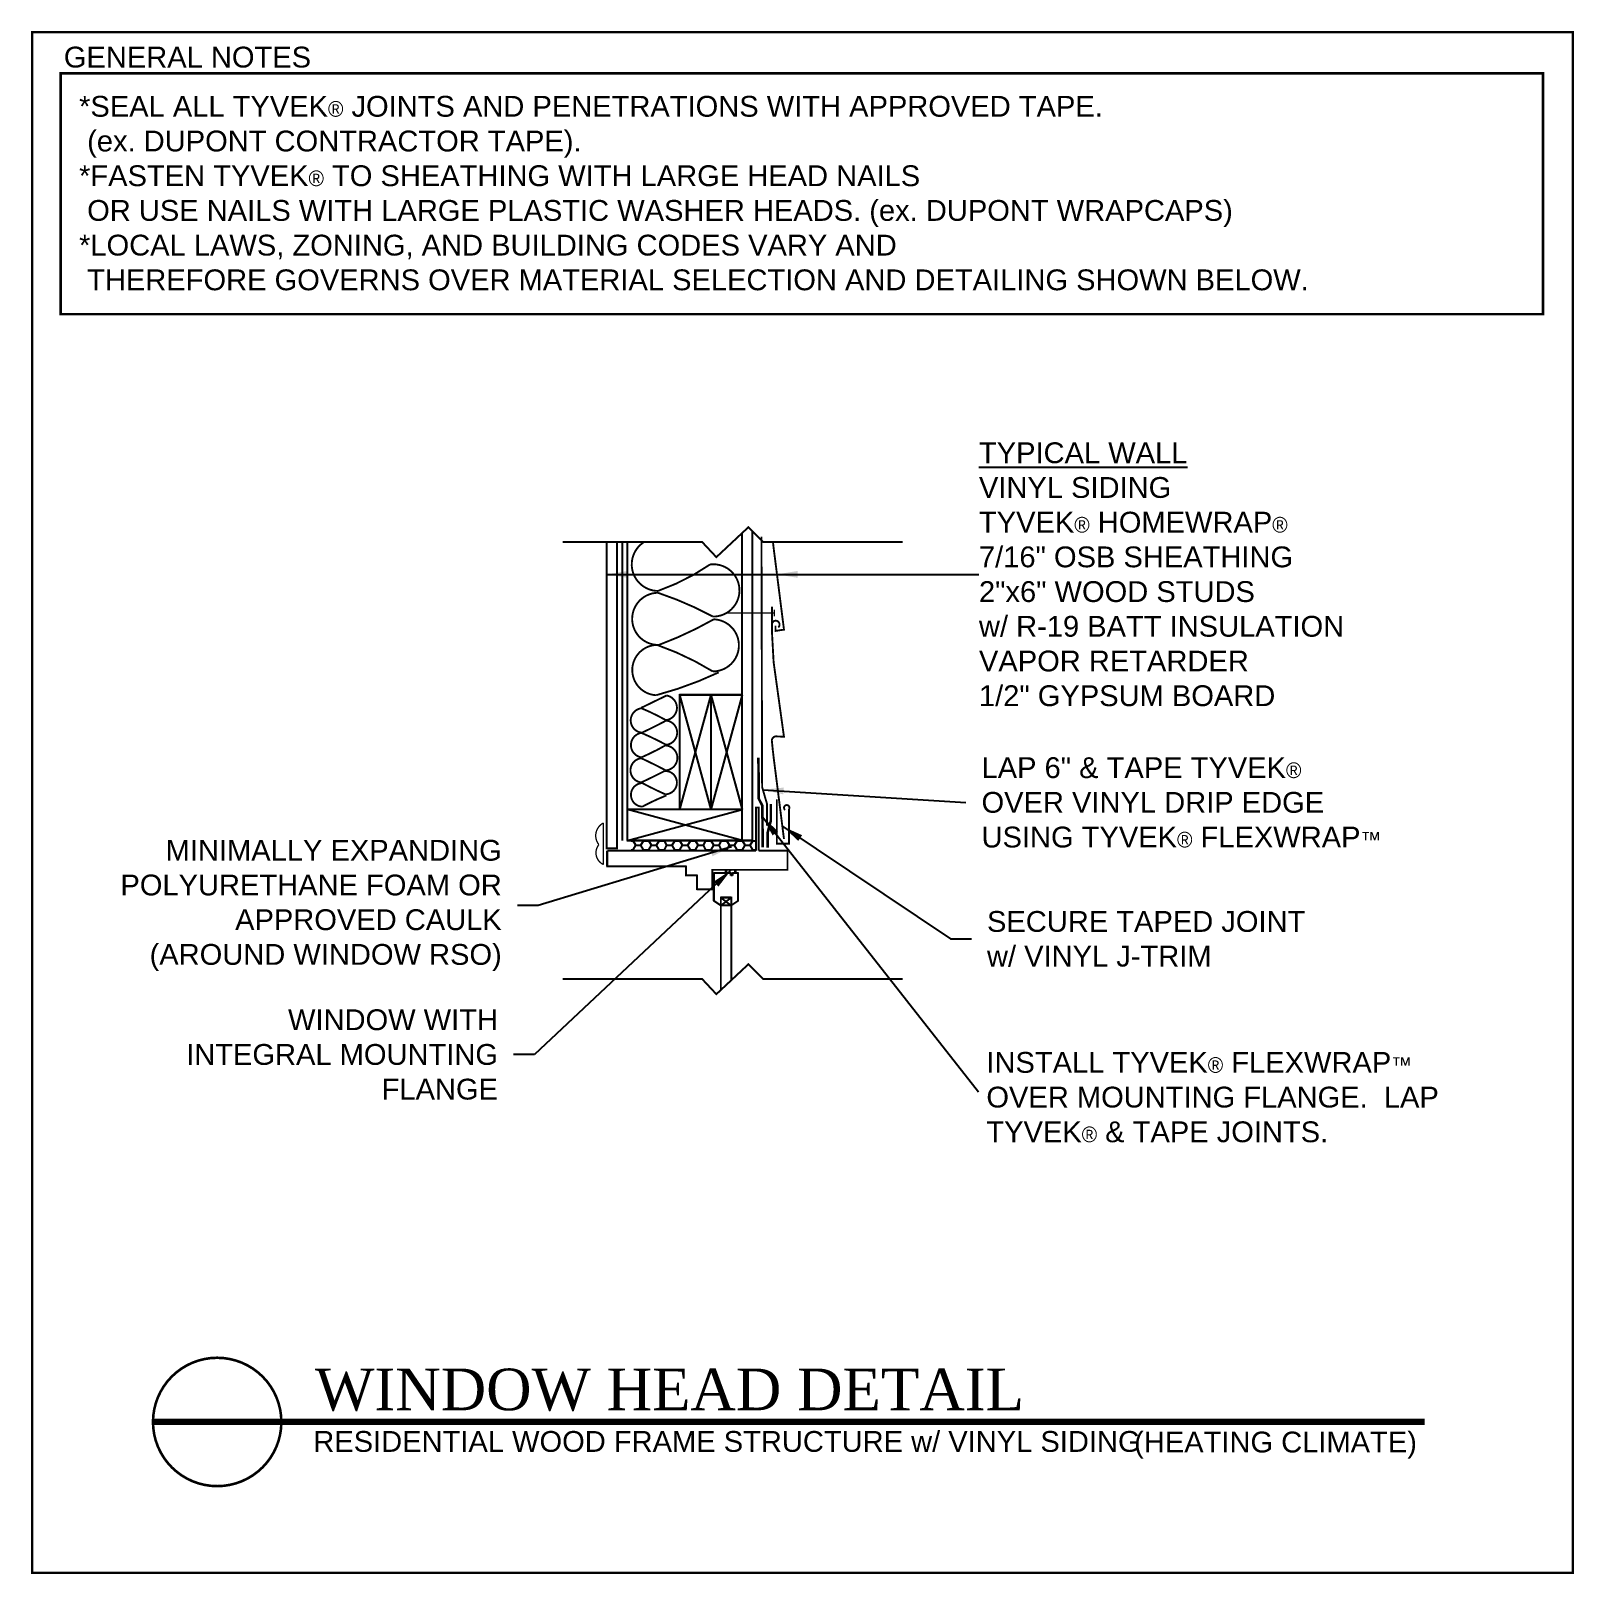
# Model space of a CAD drawing. Extents: x -11.2 to 62.9, y 160.2 to 234.3.
import ezdxf

# ---------------------------------------------------------------- set-up
doc = ezdxf.new("R2010")
doc.units = 0
doc.header["$MEASUREMENT"] = 0
doc.linetypes.add('CENTER', pattern=[2, 1.25, -0.25, 0.25, -0.25])
doc.linetypes.add('DASHED', pattern=[0.75, 0.5, -0.25])
doc.layers.get('0').update_dxf_attribs({"linetype": 'CONTINUOUS'})
for name, color, linetype in [('CLADDING', 7, 'CONTINUOUS'), ('FASTENING', 1, 'CONTINUOUS'), ('HATCH', 7, 'CONTINUOUS'), ('INSULATION', 40, 'CONTINUOUS'), ('STRUCTURE', 7, 'CONTINUOUS'), ('TEXT', 7, 'CONTINUOUS'), ('TITLE', 7, 'CONTINUOUS'), ('TYVEK', 5, 'DASHED'), ('VAPOURBARRIER', 114, 'CENTER'), ('WINDOW', 7, 'CONTINUOUS')]:
    doc.layers.add(name, color=color, linetype=linetype)
doc.styles.add('DETAILS', font='sanss___.ttf', dxfattribs={"height": 1})
doc.styles.add('TITLE', font='TIMES.TTF', dxfattribs={"height": 2})
doc.dimstyles.new('TYVEKDETAILS', dxfattribs={"dimtxt": 1.5, "dimasz": 1, "dimexe": 0.75, "dimexo": 0.75, "dimgap": 0.75, "dimtad": 0, "dimtih": 1, "dimtoh": 1, "dimdec": 4, "dimzin": 0, "dimtxsty": 'DETAILS', "dimcen": 0.0625, "dimazin": 3, "dimtfac": 1, "dimtdec": 4, "dimtofl": 0, "dimtmove": 0, "dimatfit": 3, "dimtolj": 1, "dimtzin": 0})

# ---------------------------------------------------------------- blocks, each defined once
blk = doc.blocks.new('A$C62347D60')
at = {"const_width": 0.125}
blk.add_lwpolyline([(0.062, 0.062), (74.062, 0.062), (74.062, 74.062), (0.062, 74.062)], close=True, dxfattribs=at)
blk.add_lwpolyline([(8.949, 10.392, -1), (8.949, 4.226, -1), (8.949, 10.392, -0.7496)], format="xyb", dxfattribs=at)
at = {"layer": 'TITLE', "const_width": 0.125}
blk.add_lwpolyline([(1.428, 72.084), (72.635, 72.084), (72.635, 60.518), (1.428, 60.518)], close=True, dxfattribs=at)
at = {"layer": 'TITLE', "insert": (1.583, 73.365), "char_height": 1, "width": 19.25, "attachment_point": 1, "style": 'DETAILS'}
blk.add_mtext('GENERAL NOTES', dxfattribs=at)

msp = doc.modelspace()

# ---------------------------------------------------------------- hatches: boundary and pattern name
at = {"layer": 'INSULATION'}
h = msp.add_hatch(dxfattribs=at)
h.set_pattern_fill('HONEY', scale=2, style=0)
h.set_pattern_definition([(0, (0.17735, -14.63641), (0.375, 0.21650635), [0.25, -0.5]), (120, (0.17735, -14.63641), (-0.375, 0.21650635), [0.25, -0.5]), (60, (0.17735, -14.63641), (8e-10, 0.4330127), [-0.5, 0.25])])
h.paths.add_polyline_path([(17.586, 195.38), (17.586, 194.899), (23.586, 194.899), (23.586, 195.38)])

# ---------------------------------------------------------------- linework, layer by layer
for p, q in [((16.409, 194.899), (16.409, 194.151)), ((16.409, 194.151), (20.208, 194.151)), ((20.208, 194.151), (20.208, 193.718)), ((20.208, 193.718), (20.739, 193.718)), ((20.739, 193.718), (20.739, 193.049)), ((21.487, 193.049), (21.487, 193.978)), ((21.559, 192.495), (21.559, 193.816)), ((22.372, 193.816), (21.559, 193.816)), ((22.143, 193.816), (22.143, 193.978)), ((22.372, 193.702), (22.372, 193.816)), ((22.457, 193.702), (22.372, 193.702)), ((22.457, 193.816), (22.457, 193.702)), ((22.725, 193.816), (22.457, 193.816)), ((22.591, 193.816), (22.591, 193.978)), ((22.725, 192.495), (22.725, 193.816)), ((20.739, 193.049), (21.487, 193.049)), ((21.892, 192.27), (21.559, 192.495)), ((22.392, 192.27), (21.892, 192.645)), ((22.392, 192.645), (21.892, 192.27)), ((22.392, 192.645), (21.892, 192.645)), ((22.392, 192.27), (21.892, 192.27)), ((22.392, 192.27), (22.725, 192.495))]:
    msp.add_line(p, q)
at = {"const_width": 0.09}
for points in [[(14.289, 209.726), (20.992, 209.726), (21.675, 208.997), (23.211, 210.434), (23.918, 209.726), (30.621, 209.726)], [(21.892, 192.645), (21.892, 188.209)], [(22.392, 192.645), (22.392, 188.676)], [(14.289, 188.736), (20.992, 188.736), (21.675, 188.006), (23.211, 189.443), (23.918, 188.736), (30.621, 188.736)]]:
    msp.add_lwpolyline(points, dxfattribs=at)
at = {"layer": 'CLADDING', "const_width": 0.09}
for points in [[(24.393, 209.726, 0.006203), (24.489, 208.947), (24.779, 206.656), (24.923, 205.516), (24.515, 205.455), (24.515, 205.704)], [(24.343, 206.625), (24.343, 205.796), (24.402, 205.897, -1), (24.648, 205.62, 1.38681), (24.343, 205.796), (24.343, 205.449), (24.426, 203.949), (24.426, 203.949), (24.923, 200.373), (24.541, 200.389, 0.460778), (24.343, 200.157, 0.01008), (24.489, 198.889), (24.779, 196.598), (24.923, 195.458)], [(24.58, 197.36), (24.58, 195.231), (25.165, 195.231), (25.165, 196.895, 2.272385), (24.979, 196.857)]]:
    msp.add_lwpolyline(points, format="xyb", dxfattribs=at)
at = {"layer": 'FASTENING', "linetype": 'CENTER', "const_width": 0.0625}
msp.add_lwpolyline([(22.203, 206.313), (24.453, 206.313), (24.453, 206.478), (24.453, 206.148)], dxfattribs=at)
at = {"layer": 'FASTENING', "color": 140, "const_width": 0.125}
msp.add_lwpolyline([(23.696, 199.36), (23.71, 197.398), (23.886, 197.059), (23.899, 195.057)], dxfattribs=at)
at = {"layer": 'FASTENING', "color": 112, "const_width": 0.125}
msp.add_lwpolyline([(24.293, 197.134), (24.293, 196.344), (24.134, 195.746), (24.134, 195.036)], dxfattribs=at)
at = {"layer": 'HATCH'}
for p, q in [((21.409, 202.38), (19.909, 196.88)), ((19.909, 202.38), (21.409, 196.88)), ((22.909, 202.38), (21.409, 196.88)), ((21.409, 202.38), (22.909, 196.88)), ((22.909, 195.38), (17.409, 196.88)), ((17.409, 195.38), (22.909, 196.88))]:
    msp.add_line(p, q, dxfattribs=at)
at = {"layer": 'INSULATION', "const_width": 0.09}
for points in [[(18.207, 209.726, 0.748154), (18.871, 207.374, 0.065918), (21.376, 208.647, -1.071863), (21.508, 206.144, 0.044094), (18.871, 207.286, 1.007041), (18.915, 204.782, 0.04039), (21.552, 206.012, -0.980527), (21.508, 203.508, 0.054396), (18.827, 204.782, 0.967203), (18.783, 202.366, 0.046019), (21.788, 203.462)], [(18.068, 201.761), (19.285, 202.353, -0.865428), (19.253, 201.169, 0.027485), (18.079, 201.74, 0.899465), (18.101, 200.567, 0.014655), (19.264, 201.148, -0.908074), (19.264, 199.985, 0.021981), (18.079, 200.556, 0.864899), (18.079, 199.383, 0.029309), (19.221, 199.953, -0.955703), (19.242, 198.758, 0.013113), (18.068, 199.34, 0.890056), (18.068, 198.177, 0.01109), (19.188, 198.726, -1.029162), (19.221, 197.607, -0.01769), (18.122, 198.145, 0.972005), (18.122, 197.015, -0.027009), (19.274, 197.553, -0.482387)]]:
    msp.add_lwpolyline(points, format="xyb", dxfattribs=at)
at = {"layer": 'STRUCTURE'}
for p, q in [((22.909, 195.38), (22.909, 210.15)), ((23.409, 203.316), (23.409, 210.236)), ((16.409, 195.001), (16.409, 209.726)), ((16.909, 195.001), (16.909, 209.726)), ((17.409, 195.38), (17.409, 209.726)), ((23.409, 195.38), (23.409, 203.316)), ((21.409, 202.38), (19.909, 202.38)), ((19.909, 202.38), (19.909, 196.88)), ((21.409, 202.38), (21.409, 196.88)), ((22.909, 202.38), (21.409, 202.38)), ((22.909, 196.88), (22.909, 202.38)), ((22.909, 196.88), (17.409, 196.88)), ((16.909, 195.001), (16.409, 195.001)), ((23.409, 195.38), (17.409, 195.38))]:
    msp.add_line(p, q, dxfattribs=at)
for points, const_width in [([(17.409, 209.726), (17.409, 195.38), (22.909, 195.38), (22.909, 210.15)], 0.09), ([(22.909, 195.38), (23.409, 195.38), (23.409, 210.236)], 0.09), ([(16.409, 209.726), (16.409, 195.001), (16.909, 195.001), (16.909, 209.726)], 0.09), ([(21.409, 202.38), (19.909, 202.38), (19.909, 196.88), (21.409, 196.88)], 0.09), ([(22.909, 202.38), (21.409, 202.38), (21.409, 196.88), (22.909, 196.88)], 0.09), ([(22.909, 196.88), (17.409, 196.88)], 0.09), ([(23.58, 194.899), (23.58, 196.973), (23.709, 196.973), (23.709, 194.899)], 0.09), ([(16.435, 194.899), (16.435, 194.151), (20.208, 194.151), (20.208, 193.718), (20.739, 193.718), (20.739, 193.049), (21.487, 193.049), (21.487, 193.978), (25.094, 193.978), (25.094, 194.899), (23.709, 194.899)], 0.09), ([(23.58, 194.899), (16.435, 194.899)], 0.09), ([(21.559, 193.816), (21.559, 192.495), (21.892, 192.27), (21.892, 192.645), (22.392, 192.645), (22.392, 192.27), (22.725, 192.495), (22.725, 193.816), (21.559, 193.816)], 0.09), ([(22.143, 193.978), (22.142, 193.816)], 0.125), ([(22.591, 193.978), (22.591, 193.816)], 0.125)]:
    msp.add_lwpolyline(points, dxfattribs=dict(at, const_width=const_width))
at = {"layer": 'STRUCTURE', "const_width": 0.0625}
msp.add_lwpolyline([(16.253, 196.232), (16.253, 194.232, -0.487837), (16.032, 195.189, -0.47286), (16.253, 196.232, 0.467199)], format="xyb", dxfattribs=at)
at = {"layer": 'TITLE', "const_width": 0.3}
msp.add_lwpolyline([(-5.383, 167.46), (55.703, 167.46)], dxfattribs=at)
at = {"layer": 'TYVEK', "const_width": 0.09}
msp.add_lwpolyline([(23.843, 209.986), (23.873, 197.957), (24.108, 197.142), (24.108, 196.093)], dxfattribs=at)
at = {"layer": 'VAPOURBARRIER', "linetype": 'CENTER', "const_width": 0.09}
msp.add_lwpolyline([(17.159, 195.38), (17.159, 209.726)], dxfattribs=at)

# ---------------------------------------------------------------- block references
at = {"layer": 'WINDOW'}
msp.add_blockref('A$C62347D60', (-11.25, 160.151), dxfattribs=at)

# ---------------------------------------------------------------- texts
at = {"layer": 'STRUCTURE', "insert": (34.674, 190.66), "char_height": 1, "attachment_point": 4, "style": 'DETAILS'}
msp.add_mtext('\\A1;SECURE TAPED JOINT\\Pw/ VINYL J-TRIM', dxfattribs=at)
at = {"layer": 'TEXT', "insert": (-8.934, 231.152), "char_height": 1, "width": 69.25, "attachment_point": 1, "style": 'DETAILS'}
msp.add_mtext('*SEAL ALL TYVEK{\\fSymbol|b0|i0|c2|p18;\\H0.75x;â} JOINTS AND PENETRATIONS WITH APPROVED TAPE.\\P (ex. DUPONT CONTRACTOR TAPE).\\P*FASTEN TYVEK{\\fSymbol|b0|i0|c2|p18;\\H0.75x;â} TO SHEATHING WITH LARGE HEAD NAILS \\P OR USE NAILS WITH LARGE PLASTIC WASHER HEADS. (ex. DUPONT WRAPCAPS)\\P*LOCAL LAWS, ZONING, AND BUILDING CODES VARY AND \\P THEREFORE GOVERNS OVER MATERIAL SELECTION AND DETAILING SHOWN BELOW.', dxfattribs=at)
at = {"layer": 'TEXT', "char_height": 1, "style": 'DETAILS'}
for s, insert, attachment_point in [('\\LTYPICAL WALL\\P\\lVINYL SIDING\\PTYVEK\\fSymbol|b0|i0|c2|p18;\\H0.75;â\\fSansSerif|b0|i0|c2|p2;\\H1; HOMEWRAP\\fSymbol|b0|i0|c2|p18;\\H0.75;â\\P\\fSansSerif|b0|i0|c2|p2;\\H1;7/16" OSB SHEATHING\\P2"x6" WOOD STUDS \\Pw/ R-19 BATT INSULATION\\PVAPOR RETARDER\\P1/2" GYPSUM BOARD', (34.288, 208.17), 4), ('LAP 6" & TAPE TYVEK{\\fSymbol|b0|i0|c2|p18;\\H0.75x;â \\P}OVER VINYL DRIP EDGE\\PUSING TYVEK{\\fSymbol|b0|i0|c2|p18;\\H0.75x;Ò} FLEXWRAP{\\fSymbol|b0|i0|c2|p18;\\H0.75x;Ô}', (34.412, 197.213), 4), ('MINIMALLY EXPANDING\\PPOLYURETHANE FOAM OR\\PAPPROVED CAULK \\P(AROUND WINDOW RSO)', (11.368, 192.267), 6), ('WINDOW WITH\\PINTEGRAL MOUNTING\\PFLANGE', (11.187, 185.105), 6), ('INSTALL TYVEK{\\fSymbol|b0|i0|c2|p18;\\H0.75x;â} FLEXWRAP{\\fSymbol|b0|i0|c2|p18;\\H0.75x;Ô\\P}OVER MOUNTING FLANGE.  LAP \\PTYVEK{\\fSymbol|b0|i0|c2|p18;\\H0.75x;â} & TAPE JOINTS.', (34.645, 183.056), 4)]:
    msp.add_mtext(s, dxfattribs=dict(at, insert=insert, attachment_point=attachment_point))
at = {"layer": 'TITLE', "attachment_point": 4}
for s, insert, char_height, width, style in [('WINDOW HEAD DETAIL', (2.398, 169.001), 2, 54.43787, 'TITLE'), ('RESIDENTIAL WOOD FRAME STRUCTURE w/ VINYL SIDING ', (2.316, 166.517), 1, 54.4375, 'DETAILS'), ('(HEATING CLIMATE)', (41.743, 166.344), 1, 14.74941, 'DETAILS')]:
    msp.add_mtext(s, dxfattribs=dict(at, insert=insert, char_height=char_height, width=width, style=style))

# ---------------------------------------------------------------- leaders
at = {"layer": 'STRUCTURE', "annotation_type": 0, "has_hookline": 1, "hookline_direction": 0, "text_width": 14.925}
msp.add_leader([(24.87, 196.063), (32.924, 190.66), (33.924, 190.66)], dimstyle='TYVEKDETAILS', dxfattribs=at)
at = {"layer": 'TEXT'}
for points in [[(16.413, 208.17), (34.288, 208.17)], [(23.889, 196.519), (34.274, 183.32)]]:
    msp.add_leader(points, dimstyle='TYVEKDETAILS', dxfattribs=at)
at = {"layer": 'TEXT', "annotation_type": 0, "has_hookline": 1}
for points, hookline_direction, text_width in [([(24.582, 208.17), (33.538, 208.17)], 0, 17.112), ([(23.909, 197.829), (33.662, 197.213)], 0, 18.865), ([(22.395, 195.08), (13.118, 192.267), (12.118, 192.267)], 1, 17.804), ([(22.392, 193.978), (12.937, 185.105), (11.937, 185.105)], 1, 14.479)]:
    msp.add_leader(points, dimstyle='TYVEKDETAILS', dxfattribs=dict(at, hookline_direction=hookline_direction, text_width=text_width))

doc.saveas('drawing.dxf')
